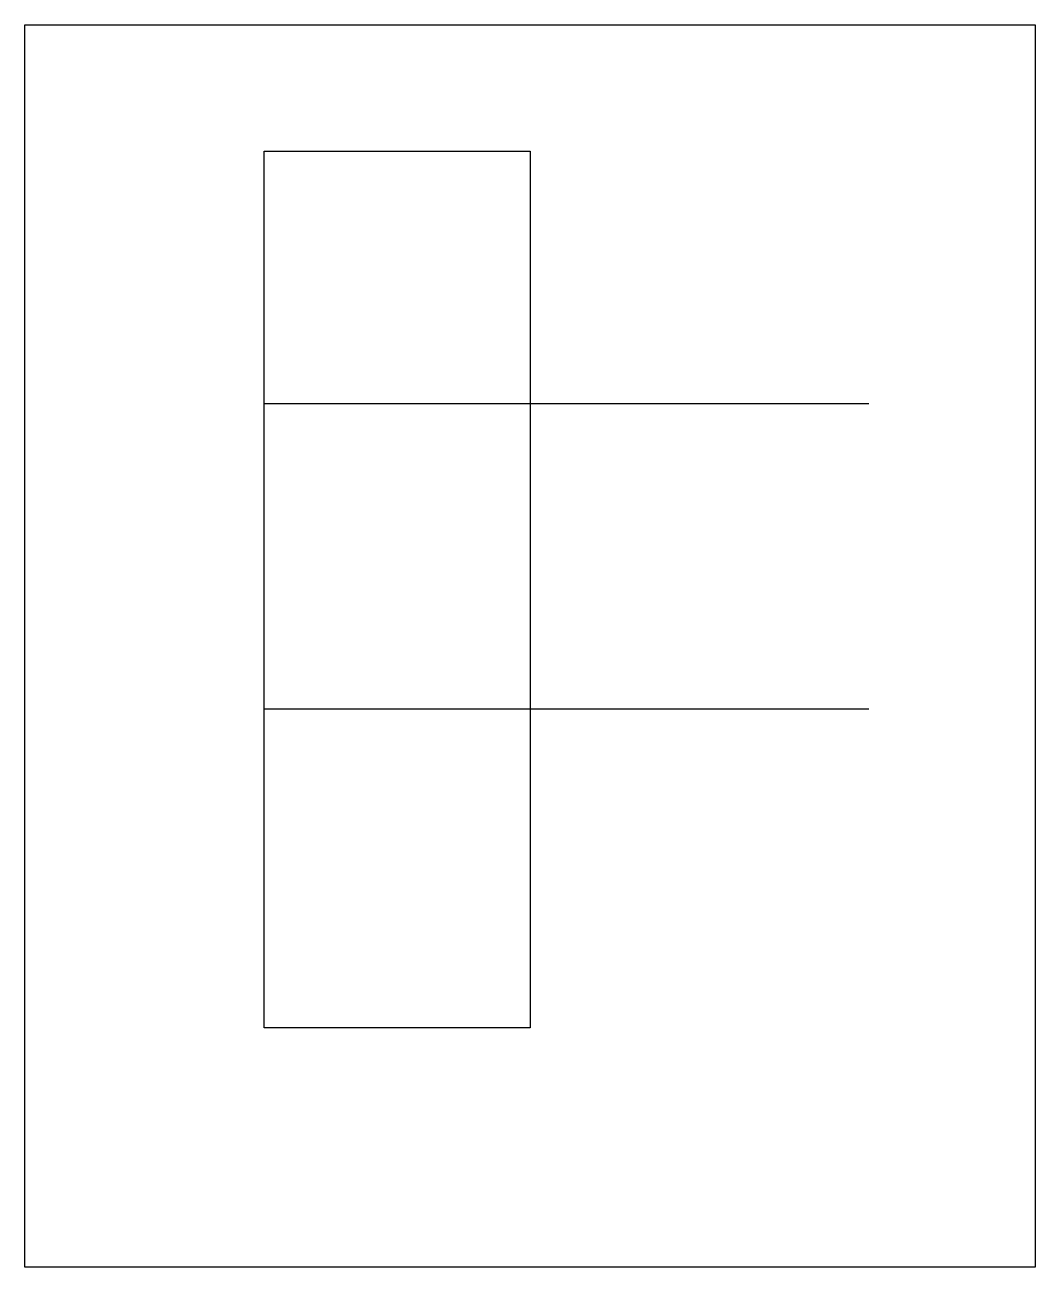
# Model space of a CAD drawing. Header units: inches. Extents: x 274.02 to 277.96, y 204.9 to 209.76.
import ezdxf

# ---------------------------------------------------------------- set-up
doc = ezdxf.new("R2010")
doc.units = ezdxf.units.IN
doc.header["$MEASUREMENT"] = 0
doc.layers.get('0').update_dxf_attribs({"color": 1})

# ---------------------------------------------------------------- blocks, each defined once
blk = doc.blocks.new('gfci-duplex')
for p, q in [((0, 1.1938), (2.363, 1.1938)), ((2.363, 0), (0, 0))]:
    blk.add_line(p, q)
blk.add_lwpolyline([(0, 2.18), (1.0387, 2.18), (1.0387, -1.2457), (0, -1.2457)], close=True)

msp = doc.modelspace()

# ---------------------------------------------------------------- linework, layer by layer
msp.add_lwpolyline([(274.016, 209.7568), (277.963, 209.7568), (277.963, 204.9038), (274.016, 204.9038)], close=True)

# ---------------------------------------------------------------- block references
msp.add_blockref('gfci-duplex', (274.9508, 207.0838))

doc.saveas('drawing.dxf')
